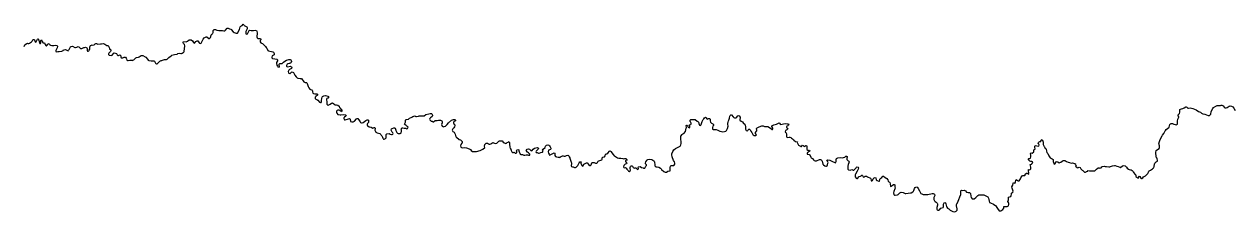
# Model space of a CAD drawing. Extents: x -58026 to 762744, y 5667851 to 6223244.
# Drawn here: x 327833 to 545289, y 6003220 to 6036848 of the extents above; entities that cross this region are included whole.
import ezdxf

# ---------------------------------------------------------------- set-up
doc = ezdxf.new("R2010")
doc.units = 0

# ---------------------------------------------------------------- blocks, each defined once
blk = doc.blocks.new('REGION0')
at = {"color": 7, "linetype": 'CONTINUOUS'}
blk.add_lwpolyline([(327830.094174, 6032843.663211), (327974.305745, 6033127.675401), (328159.375474, 6033323.485545), (328397.358786, 6033470.375646), (328512.676919, 6033409.687999), (328653.070664, 6033388.552301), (328779.240327, 6033430.173829), (328990.828692, 6033601.498956), (329127.437594, 6033720.334767), (329238.533855, 6033812.58599), (329384.782149, 6034045.568567), (329484.21054, 6034124.612478), (329585.10669, 6034127.671855), (329690.216468, 6034028.821976), (329787.65761, 6033713.766104), (329904.196127, 6033641.100895), (330004.119268, 6033694.180091), (330086.082961, 6033938.890281), (330147.003258, 6034042.159261), (330194.664238, 6034158.15565), (330307.013867, 6034237.429514), (330440.670757, 6034012.175364), (330554.446917, 6033583.452629), (330648.499017, 6033382.293575), (330750.557831, 6033385.352952), (330820.276445, 6033590.881117), (330826.642237, 6033820.044472), (330836.520758, 6033922.213675), (330922.475439, 6034026.062537), (331027.964525, 6033902.127764), (331095.844315, 6033764.495778), (331125.941647, 6033561.107178), (331255.219994, 6033501.759258), (331471.079706, 6033508.097967), (331550.404728, 6033395.760833), (331660.866058, 6033080.924917), (331752.848451, 6032981.805093), (331855.146396, 6032971.887112), (331953.008076, 6033076.945727), (332087.786401, 6033283.693644), (332187.453921, 6033350.729999), (332288.110942, 6033365.836924), (332446.233252, 6033166.9874), (332562.977916, 6033081.424816), (332767.648017, 6033048.571503), (333148.737957, 6033047.341753), (333465.089774, 6033081.824734), (333694.753029, 6033050.531104), (333800.052461, 6032938.653876), (333828.146052, 6032838.204322), (333758.856223, 6032606.751434), (333517.079822, 6032154.763435), (333494.40375, 6032039.266944), (333599.678444, 6031928.389513), (333878.074639, 6031961.152844), (334107.218407, 6031955.803932), (334563.263071, 6032007.193472), (334801.040237, 6032115.061516), (334912.672477, 6032233.337441), (335025.615807, 6032286.596601), (335241.541485, 6032293.075282), (335602.255944, 6032112.362065), (335716.444396, 6032103.723824), (335815.015219, 6032220.740005), (335887.661107, 6032337.276285), (336068.591423, 6032685.96531), (336154.166795, 6032802.741541), (336266.862749, 6032870.077835), (336481.996826, 6032914.448803), (336921.252952, 6032659.470703), (337035.457895, 6032649.812669), (337286.510871, 6032745.873116), (337512.859297, 6032829.496095), (337628.540246, 6032793.893342), (337954.185129, 6032523.558368), (338094.859233, 6032489.415317), (338208.825047, 6032492.724644), (338534.478176, 6032655.36154), (338649.441737, 6032658.790841), (338863.281217, 6032715.179364), (338979.357967, 6032667.479073), (339082.785592, 6032594.563915), (339124.146747, 6032481.466935), (339171.667548, 6032164.421469), (339226.96418, 6032000.534828), (339341.160878, 6031990.8468), (339440.861381, 6032057.913148), (339526.469736, 6032174.649387), (339596.716084, 6032406.062284), (339600.484435, 6032711.17018), (339671.068862, 6032929.615716), (339770.159173, 6033020.737168), (339932.511601, 6033102.020623), (340058.936886, 6033131.604602), (340186.47536, 6033109.169168), (340388.539774, 6033153.320181), (340587.281113, 6033311.487987), (340713.021993, 6033378.994246), (340827.235182, 6033369.406198), (340930.44017, 6033308.458603), (341058.193035, 6033274.025612), (341527.365084, 6033313.637549), (341691.515106, 6033355.968933), (342047.356271, 6033366.326825), (342291.309575, 6033271.266174), (342665.835823, 6033053.900418), (342908.478037, 6033021.826947), (342999.817254, 6032910.709564), (343125.533396, 6032532.226603), (343166.845076, 6032419.119626), (343375.671083, 6032234.297246), (343417.205401, 6032108.202912), (343357.101442, 6031966.881678), (343022.006821, 6031677.090664), (342975.582718, 6031549.096717), (342979.524231, 6031409.135205), (343070.541861, 6031309.995385), (343542.641184, 6031259.675627), (343655.279417, 6031326.911942), (343912.294138, 6031664.233281), (344012.786243, 6031693.307363), (344383.486419, 6031614.853332), (344488.719884, 6031502.966106), (344556.871787, 6031352.36676), (344673.649434, 6031266.764184), (344774.586814, 6031269.873552), (345014.112099, 6031339.769324), (345117.886049, 6031253.81682), (345171.945804, 6031153.897158), (345216.588805, 6030925.88357), (345269.650814, 6030825.943912), (345524.975136, 6030808.117541), (345775.821966, 6030917.245328), (346016.180081, 6030949.178828), (346161.298695, 6030750.09935), (346215.6553, 6030637.192332), (346260.050926, 6030422.146104), (346376.704885, 6030336.523532), (346478.631767, 6030339.622901), (346792.938614, 6030424.975528), (347137.26858, 6030409.088762), (347240.036537, 6030374.135876), (347341.056376, 6030377.21525), (347553.823896, 6030484.643383), (347874.422322, 6030850.238967), (347974.304234, 6030904.21798), (348341.09588, 6030964.785651), (348454.187635, 6031007.007057), (348816.608983, 6031233.470961), (348943.042514, 6031262.045145), (349157.929216, 6031268.493832), (349585.138163, 6031013.13581), (349702.245644, 6030915.595664), (349977.516664, 6030605.158852), (350097.831778, 6030392.612116), (350214.419771, 6030319.027094), (350659.654134, 6030307.149511), (350762.413845, 6030271.156837), (351103.684603, 6030307.209499), (351208.044008, 6030246.281901), (351408.12942, 6029896.363126), (351500.111813, 6029797.273295), (351602.871525, 6029761.380601), (351703.578021, 6029777.387343), (351803.476425, 6029830.436545), (352185.918684, 6030249.28129), (352450.033076, 6030345.681668), (352576.664507, 6030362.338278), (352690.308733, 6030377.65516), (353042.628923, 6030514.907223), (353410.640953, 6030513.367536), (353510.564095, 6030566.396742), (353806.919739, 6030893.530155), (354229.379079, 6031211.185497), (354366.812566, 6031291.009249), (354821.166833, 6031418.323335), (355314.424993, 6031509.414794), (355425.98302, 6031575.701301), (355754.604653, 6031648.426498), (355972.501089, 6031603.825577), (356086.359707, 6031607.124905), (356212.793237, 6031636.708883), (356412.284948, 6031756.784442), (356511.424734, 6031848.825708), (356570.86078, 6031977.059606), (356656.922657, 6032997.901816), (356625.811086, 6033200.220635), (356416.787179, 6033397.99038), (356362.257411, 6033522.924949), (356384.867516, 6033638.351455), (356470.739739, 6033742.160325), (356929.538515, 6033704.438003), (357155.895187, 6033787.101177), (357491.451575, 6034052.03725), (357592.63633, 6034042.009291), (357821.796589, 6034035.720571), (358041.60606, 6033902.227743), (358229.462885, 6033564.056577), (358333.294556, 6033478.184056), (358459.604399, 6033506.718248), (358668.595323, 6033755.047702), (358892.882288, 6033888.670503), (358995.650245, 6033852.697825), (359234.689026, 6033503.568889), (359337.91875, 6033443.741067), (359541.64058, 6033410.817769), (359642.330584, 6033476.874323), (359772.450007, 6033811.576195), (359978.142593, 6034173.772471), (360174.500883, 6034395.787281), (360386.336623, 6034554.13505), (360525.444017, 6034597.046315), (360652.850557, 6034574.650874), (360990.146818, 6034317.443228), (361117.338966, 6034308.125124), (361229.762807, 6034387.339001), (361315.585555, 6034492.197657), (361406.298088, 6034902.034236), (361466.129934, 6035005.273222), (361578.273416, 6035097.564436), (361677.907953, 6035163.580999), (361738.737546, 6035266.829983), (361773.139209, 6035395.523787), (361801.100867, 6035740.123645), (361873.474642, 6035868.627489), (361974.684135, 6035909.599149), (362204.067032, 6035891.312871), (362448.40789, 6035771.2973), (362805.782782, 6035704.620872), (362945.706514, 6035708.450092), (363453.732981, 6035710.879598), (363670.59044, 6035666.288674), (363886.293481, 6035684.704925), (363998.181342, 6035789.943504), (364267.968876, 6036141.461954), (364381.316251, 6036169.836178), (364483.878063, 6036146.880851), (364689.958203, 6036039.092791), (364931.924258, 6035995.081749), (365036.15173, 6035934.204141), (365391.827978, 6035461.44037), (365546.561246, 6035376.587642), (365906.484104, 6035233.936678), (366134.605386, 6035278.667573), (366497.801844, 6035900.031096), (366648.882204, 6036387.151944), (366734.498805, 6036504.937969), (366959.610354, 6036650.448351), (367182.495525, 6036848.068126), (367274.552131, 6036748.928306), (367367.062258, 6036624.833565), (367806.219434, 6036369.795477), (367859.792684, 6036243.891105), (367854.812194, 6036002.730192), (367819.132426, 6035887.033742), (367733.491087, 6035770.257511), (367663.722999, 6035564.849322), (367619.178948, 6035346.943676), (367621.430063, 6035233.036861), (367662.60981, 6035131.807466), (367791.541831, 6035084.467102), (367917.596053, 6035127.068431), (368028.543888, 6035231.357203), (368230.715498, 6035708.450092), (368369.699204, 6035763.328922), (368599.815981, 6035705.950601), (368775.930723, 6035749.611714), (369031.312767, 6035730.76555), (369295.847698, 6035802.250999), (369552.722239, 6035707.410304), (369631.808132, 6035608.060526), (369705.633176, 6035228.597765), (369647.062944, 6034616.422371), (369703.439781, 6034402.565901), (369795.710779, 6034290.428726), (369911.136107, 6034268.833122), (370265.996017, 6034278.041248), (370358.250523, 6034167.003849), (370336.827819, 6034038.549995), (370212.332062, 6033921.003922), (370191.173225, 6033780.572506), (370219.39875, 6033667.155592), (370325.21767, 6033530.24346), (370428.752491, 6033456.428485), (370647.226136, 6033386.852647), (371077.057262, 6033004.710431), (371194.494576, 6032881.0556), (371302.84497, 6032667.289112), (371406.627166, 6032581.366601), (371622.124061, 6032167.790783), (371739.35523, 6032057.213291), (371982.533424, 6032000.164903), (372261.803678, 6031982.908415), (372504.965381, 6031926.849826), (372608.458973, 6031853.004857), (372730.852039, 6031589.498493), (372745.958426, 6031487.869179), (372724.494493, 6031360.415122), (372399.690687, 6031160.795754), (372291.134146, 6030941.550381), (372307.518639, 6030826.853727), (372424.543661, 6030728.243799), (372859.248081, 6030639.211921), (373203.380147, 6030586.252701), (373308.390974, 6030487.352831), (373327.117286, 6030258.739365), (373169.176385, 6030012.499486), (373124.533384, 6029794.633832), (373183.5324, 6029503.80303), (373315.614333, 6029304.553587), (373420.699373, 6029205.653718), (373626.05388, 6029134.928114), (373660.702917, 6029250.584572), (373625.987913, 6029580.927332), (373635.825205, 6029682.146729), (373721.656198, 6029786.88541), (374178.682118, 6029787.195346), (374413.540256, 6030035.954712), (374674.339819, 6030246.351886), (374924.584702, 6030380.484584), (375352.395596, 6030533.203499), (375581.506379, 6030526.894783), (375696.956445, 6030454.179584), (375802.297106, 6030342.392338), (375846.412373, 6030140.31347), (375812.084923, 6030012.57947), (375687.416003, 6029894.003606), (375574.307757, 6029852.692015), (375473.568277, 6029836.735263), (375158.445092, 6029751.292654), (375059.057931, 6029672.228748), (374925.269107, 6029465.53082), (374928.608674, 6029350.52423), (374994.583674, 6029250.944499), (375135.67007, 6029203.794096), (375665.416091, 6029359.602382), (375871.834311, 6029237.807173), (375913.5253, 6029111.702841), (375903.473616, 6029010.483444), (375817.634377, 6028905.764759), (375467.787941, 6028704.575711), (375368.936759, 6028600.556883), (375260.891461, 6028355.396785), (375318.010425, 6028153.617856), (375384.067883, 6028053.928148), (375525.385163, 6027994.790185), (375626.462722, 6028035.931811), (375835.865938, 6028258.106588), (375949.048397, 6028299.528157), (376076.578625, 6028277.132715), (376180.080463, 6028204.257549), (376340.049842, 6027954.548376), (376434.76161, 6027728.434401), (376660.673006, 6027391.113062), (376880.820557, 6027232.545338), (376983.59676, 6027196.702634), (377417.633266, 6027145.613033), (377634.812313, 6027089.044547), (378070.003238, 6026542.025891), (378289.936397, 6026395.505715), (378519.302802, 6026376.149655), (378622.491297, 6026316.331831), (378675.60278, 6026215.432368), (378830.377278, 6025685.590216), (378977.590336, 6025435.661089), (379162.338477, 6025199.449169), (379265.865053, 6025126.534011), (379482.986379, 6025069.045712), (379586.257333, 6025008.108116), (379629.119231, 6024870.006226), (379645.017219, 6024730.324658), (379702.276362, 6024515.548375), (379781.60963, 6024403.131257), (380010.992527, 6024384.854977), (380416.671574, 6024396.132682), (380520.016741, 6024335.295065), (380536.360004, 6024221.578212), (380513.46954, 6024119.199051), (380203.285616, 6023881.787375), (380104.723039, 6023763.851381), (380070.634718, 6023623.15002), (380085.98848, 6023509.423169), (380190.925095, 6023410.553293), (380407.559916, 6023378.999716), (380602.310267, 6023244.067181), (380878.966589, 6022870.723174), (381084.37057, 6022800.937379), (381186.124289, 6022816.074298), (381245.642793, 6022932.250651), (381251.670505, 6023174.301382), (381280.695877, 6023517.951433), (381336.437785, 6023774.089297), (381435.28072, 6023879.037935), (381634.459089, 6024012.080854), (381962.775626, 6024097.803406), (382360.5634, 6023956.012267), (382464.312613, 6023870.089756), (382522.025277, 6023643.315915), (382422.646362, 6023564.331992), (382295.478951, 6023572.730283), (382194.846667, 6023506.593745), (382135.220967, 6023390.417392), (382125.400167, 6023288.218194), (382185.108325, 6022959.515101), (382197.584288, 6022539.770539), (382225.991221, 6022426.323631), (382342.711147, 6022340.79104), (382444.621537, 6022343.820424), (382782.511499, 6022492.770106), (383031.76688, 6022678.802239), (383233.056185, 6022761.025503), (383466.496037, 6022588.710577), (383532.594725, 6022489.080857), (383649.570272, 6022390.550912), (383790.054722, 6022369.445208), (383903.698948, 6022385.701899), (384197.316971, 6022355.728), (384380.630336, 6022144.57098), (384489.747593, 6021893.842016), (384593.447331, 6021807.889511), (384778.236702, 6021571.787569), (384882.117848, 6021485.835064), (384913.790136, 6021257.481545), (384853.884078, 6021154.302547), (384751.132612, 6021189.235436), (384529.410105, 6021373.59791), (384414.487773, 6021421.238213), (384147.39663, 6021425.827279), (384034.271892, 6021384.50569), (383935.321761, 6021280.466866), (383901.200457, 6021138.795703), (383904.597745, 6021024.898887), (383959.366643, 6020886.946966), (384168.365812, 6020689.337189), (384271.381145, 6020641.436939), (384564.545647, 6020586.378146), (384729.470779, 6020590.757255), (385274.488103, 6020631.938872), (385606.342107, 6020590.777251), (385647.851687, 6020464.612931), (385588.555821, 6020335.489214), (385363.76586, 6020176.801514), (385265.013628, 6020071.782891), (385268.394425, 6019957.886074), (385309.401008, 6019856.806648), (385376.959211, 6019732.212009), (385479.60348, 6019697.269122), (386070.311028, 6019904.406959), (386272.919668, 6019923.56306), (386378.433492, 6019798.67848), (386465.056086, 6019432.47302), (386683.752369, 6019349.979811), (386912.005585, 6019330.613753), (387137.801539, 6019439.241642), (387544.404121, 6019896.528563), (387657.611318, 6019937.91014), (387771.395723, 6019941.24946), (387969.312478, 6019705.367473), (388169.406136, 6019354.4589), (388235.422365, 6019254.779189), (388390.271075, 6019169.996447), (388518.353774, 6019161.638148), (388731.599554, 6019243.991385), (388981.547586, 6019391.151431), (389191.56924, 6019587.381489), (389442.028515, 6019709.466639), (389557.486827, 6019686.841244), (389660.79901, 6019626.013626), (389705.656403, 6019385.942491), (389658.539649, 6019245.021175), (389474.096603, 6019023.266313), (389426.155265, 6018920.267278), (389417.587832, 6018805.110718), (389445.640195, 6018704.73115), (389537.6968, 6018605.601328), (389795.635056, 6018459.840997), (390139.956776, 6018393.924414), (390475.117363, 6018237.796193), (390601.938449, 6018242.485239), (390714.642649, 6018308.781744), (390815.118261, 6018336.776046), (390872.418633, 6018123.039552), (390840.441249, 6017880.348951), (390856.743283, 6017765.73228), (390911.314281, 6017640.827704), (391003.849146, 6017515.723169), (391223.279308, 6017395.297681), (391697.36588, 6017243.068667), (391917.859757, 6017071.603568), (391958.940553, 6016971.37397), (392064.272968, 6016859.626716), (392185.280733, 6016609.167696), (392227.771569, 6016445.061099), (392294.966954, 6016332.394032), (392398.460545, 6016259.54886), (392500.494623, 6016261.578447), (392738.741802, 6016345.47137), (392825.471592, 6016449.260245), (392871.623583, 6016590.161564), (392868.490162, 6016692.080819), (392836.026273, 6016958.376615), (392870.197052, 6017099.127966), (392993.719799, 6017217.673836), (393374.455168, 6017228.401653), (393593.357597, 6017132.991073), (393810.536644, 6017075.372801), (393925.458976, 6017078.762111), (394037.18192, 6017145.008627), (394110.693622, 6017262.594693), (394056.650358, 6017362.454366), (393939.204798, 6017485.959227), (393804.98719, 6017736.1583), (393776.736928, 6017850.644997), (393821.190274, 6018067.510854), (393907.120218, 6018172.269531), (394233.416523, 6018295.904365), (394335.706221, 6018286.036374), (394465.751431, 6018187.756379), (394601.172932, 6017873.540336), (394617.161624, 6017772.890823), (394658.803138, 6017646.706508), (394779.019302, 6017434.259751), (394871.092399, 6017335.179918), (395012.376696, 6017275.082151), (395242.196622, 6017230.781168), (395355.791373, 6017247.107845), (395468.66049, 6017301.366801), (395567.833259, 6017393.408066), (395611.264121, 6017661.283541), (395591.441111, 6017902.884364), (395574.471164, 6018041.466156), (395597.171973, 6018156.892661), (395694.712065, 6018273.868851), (395834.940893, 6018265.770499), (396078.003646, 6018208.742107), (396358.288139, 6018191.525611), (396461.616814, 6018130.618009), (396563.815808, 6018120.720024), (396689.169133, 6018150.373988), (396797.445315, 6018382.506738), (396691.840787, 6018506.291542), (396575.137352, 6018591.894118), (396471.652007, 6018664.779282), (396251.116901, 6018837.244177), (396171.783633, 6018949.571313), (396181.530221, 6019063.838055), (396326.920947, 6019283.76329), (396349.308415, 6019412.157155), (396343.222982, 6019614.995868), (396403.475366, 6019744.279553), (396503.645882, 6019785.281207), (396857.285407, 6019846.568732), (397031.619047, 6019978.071965), (397332.336743, 6020139.229162), (397432.738143, 6020168.353234), (397632.114412, 6020288.378803), (397984.269684, 6020425.590874), (398087.045888, 6020390.72797), (398190.786855, 6020303.845655), (398293.224978, 6020281.96011), (398672.063803, 6020381.729802), (398772.011682, 6020435.688819), (398898.651358, 6020451.345632), (399115.541801, 6020406.7947), (399673.78546, 6020436.248705), (399972.771528, 6020635.348178), (400540.192811, 6020803.963857), (400729.533888, 6020834.837573), (400867.833189, 6020864.681498), (400970.139379, 6020854.743521), (401073.608233, 6020781.908347), (401193.890364, 6020568.381809), (401172.500644, 6020440.897758), (401112.264751, 6020311.764043), (400826.884326, 6020087.89961), (400716.521946, 6019957.636125), (400655.964465, 6019841.46977), (400672.695283, 6019701.778204), (400790.24804, 6019578.193359), (400945.055521, 6019493.400619), (401085.919279, 6019446.290208), (401215.659393, 6019360.997569), (401356.36648, 6019326.854519), (401678.894434, 6019590.500854), (402021.344347, 6019613.506171), (402236.395967, 6019657.837148), (402592.71539, 6019642.150341), (402720.344568, 6019607.847323), (402836.858348, 6019535.2521), (402916.340041, 6019409.887617), (402910.03197, 6019180.734261), (402792.965719, 6018847.422106), (402940.005614, 6018597.442988), (403057.055374, 6018498.893048), (403159.477006, 6018475.957716), (403260.117536, 6018492.034444), (403499.197545, 6018587.954919), (403808.44969, 6018864.238683), (404041.724625, 6019138.022955), (404599.712663, 6019624.323969), (404926.561439, 6019773.073692), (405243.605906, 6019769.504418), (405310.924979, 6019656.967325), (405288.809625, 6019516.505916), (405189.372988, 6019437.452007), (405089.260193, 6019396.440355), (404965.720953, 6019278.954268), (404929.859777, 6019176.175189), (404972.433071, 6019050.060859), (405102.676181, 6018938.763513), (405173.070954, 6018674.277349), (405141.373929, 6018469.59901), (405019.525087, 6018263.171028), (404808.126377, 6018091.935883), (404713.661985, 6017872.930461), (404742.398752, 6017733.568827), (404808.720078, 6017621.031734), (405054.503959, 6017488.018808), (405267.856934, 6017125.462605), (405394.859428, 6016684.202423), (405473.912337, 6016584.772661), (405992.658402, 6016205.509859), (406211.79996, 6016097.03194), (406445.751054, 6015900.841873), (406511.800267, 6015801.262143), (406518.02588, 6015597.433631), (406470.084541, 6015494.424599), (406272.703766, 6015272.449781), (406228.143223, 6015055.543931), (406285.83115, 6014827.750298), (406377.920739, 6014728.670466), (406492.265862, 6014707.034869), (406834.484892, 6014742.067739), (407280.906656, 6014666.25317), (407781.792222, 6014476.511792), (408014.234327, 6014356.366247), (408131.795329, 6014232.801398), (408378.502745, 6014048.898831), (408506.115431, 6014014.505832), (408748.378337, 6013996.509495), (409051.973832, 6014017.735174), (409719.763532, 6014214.435137), (410208.428757, 6014470.373041), (410568.961807, 6014734.73923), (410537.710057, 6014989.007475), (410567.073509, 6015309.572225), (410672.917166, 6015413.70103), (410799.078584, 6015506.282185), (411033.400741, 6015537.055921), (411208.657916, 6015427.678185), (411362.7645, 6015367.890354), (411458.746128, 6015369.849955), (411654.659142, 6015418.85998), (411817.316667, 6015531.207112), (412057.402669, 6015626.127791), (412154.860303, 6015552.112856), (412340.433029, 6015518.909615), (412514.412098, 6015472.499061), (412709.970541, 6015540.565207), (412840.642436, 6015652.1225), (413084.447314, 6015855.101184), (413217.023998, 6015921.857596), (413445.104052, 6015965.488715), (413572.997097, 6015968.188165), (413669.555933, 6015939.074091), (413866.466695, 6015696.183531), (414028.497536, 6015598.603393), (414116.258056, 6015658.36123), (414170.441499, 6015500.483365), (414318.660551, 6015441.585354), (414488.59091, 6015540.975123), (414594.70668, 6015632.186557), (414751.732293, 6015724.347798), (414915.156681, 6015798.702664), (414962.586777, 6015685.67567), (415015.591065, 6015629.837036), (415007.518383, 6015438.735934), (414990.597911, 6015343.39534), (415062.023414, 6014779.900038), (415148.984088, 6014585.729561), (415228.152439, 6014479.441195), (415262.290234, 6014379.161607), (415302.249596, 6014328.961825), (415331.464622, 6014177.602634), (415407.227439, 6013938.171369), (415524.104036, 6013845.670198), (415728.147454, 6013844.860363), (415772.526588, 6013877.783661), (415887.778753, 6013861.147047), (416036.987306, 6013751.199427), (416221.867381, 6013755.958458), (416315.061913, 6013839.931366), (416323.604608, 6014012.066328), (416224.720443, 6014155.997032), (416360.199665, 6014323.6829), (416474.058283, 6014377.012045), (416685.38278, 6014313.355002), (416708.297982, 6014167.924604), (416739.722894, 6013952.568439), (416840.074819, 6013738.651981), (416946.92447, 6013550.970183), (417062.819811, 6013503.369872), (417330.677817, 6013509.778567), (417569.386764, 6013376.805634), (417735.103497, 6013387.123534), (418014.184097, 6013425.895642), (418282.701771, 6013400.440823), (418417.826421, 6013347.231653), (418576.509449, 6013357.46957), (418666.07581, 6013378.265337), (418667.254965, 6013562.197898), (418400.782261, 6013784.69261), (418238.537029, 6013894.330293), (417987.954066, 6014218.124386), (418155.864194, 6014419.583379), (418389.130883, 6014495.297968), (418607.332415, 6014436.869861), (418856.233225, 6014196.018885), (419029.0084, 6014155.577117), (419245.123734, 6014439.879248), (419495.690204, 6014605.015635), (419710.840774, 6014692.407847), (419989.673998, 6014744.087328), (420235.408404, 6014610.214577), (420182.255692, 6014419.163465), (419988.371155, 6014274.182975), (419783.552629, 6014073.093906), (419734.951622, 6013957.057525), (419789.250507, 6013844.190499), (419967.162843, 6013841.930959), (420193.148452, 6013746.590365), (420319.953046, 6013756.168416), (420656.342264, 6013827.993796), (420915.154579, 6013929.273181), (421032.344518, 6014065.665418), (420931.72048, 6014291.609428), (421030.052173, 6014420.61317), (421392.374572, 6014740.897977), (421475.665845, 6014971.59102), (421663.209328, 6015135.447667), (421890.811122, 6015204.023709), (422089.39579, 6015171.180394), (422206.511516, 6015065.62188), (422319.388879, 6014877.930084), (422414.240826, 6014639.938527), (422410.802309, 6014518.893165), (422382.082033, 6014403.386676), (422166.865497, 6014321.943254), (422003.69673, 6014235.630822), (421945.992312, 6013974.443986), (422035.78131, 6013697.370384), (422104.164097, 6013526.8151), (422197.5153, 6013364.798078), (422536.592664, 6013550.720234), (422770.312874, 6013658.488298), (423008.494087, 6013791.361252), (423131.480855, 6013742.861124), (423123.210273, 6013565.747175), (423148.170443, 6013318.377527), (423260.717972, 6013143.653091), (423422.344766, 6013065.079085), (423729.815808, 6012990.334299), (423908.791859, 6012988.004773), (424011.180507, 6012965.149425), (424174.134882, 6013064.509201), (424394.397875, 6013196.972238), (424507.78648, 6013225.236485), (424635.770229, 6013221.897165), (424827.016096, 6013207.900014), (424999.057392, 6013205.380527), (425220.161461, 6013293.89251), (425460.569051, 6013369.817056), (425621.692849, 6013316.167976), (425693.34099, 6013229.5856), (425722.127232, 6013097.272532), (425815.997924, 6012908.271003), (425835.969358, 6012858.631107), (426034.982811, 6012317.881175), (426083.592063, 6012140.917195), (426126.107636, 6011970.891803), (426129.430711, 6011811.964153), (426092.291428, 6011525.232516), (426063.183598, 6011429.701961), (426116.624915, 6011310.796164), (426296.136945, 6011283.581703), (426468.8544, 6011249.088724), (426669.195433, 6011133.182317), (426841.047074, 6011137.721393), (426973.310416, 6011223.46394), (427072.507923, 6011308.486634), (427259.50718, 6011497.278206), (427418.891105, 6011768.483003), (427520.702544, 6012018.462121), (427663.29793, 6012186.367944), (427867.621705, 6012166.521983), (427835.792746, 6011918.012567), (428010.45622, 6011537.639991), (428051.553508, 6011437.590355), (428154.280236, 6011401.707659), (428277.250512, 6011545.148462), (428373.619695, 6011726.081634), (428485.664227, 6011818.392844), (428835.889972, 6011993.5072), (428938.138441, 6011983.579221), (429041.615541, 6011910.764042), (429199.911014, 6011699.067133), (429408.052616, 6011539.349643), (429548.495836, 6011518.293928), (429658.718037, 6011648.517422), (429788.087088, 6012021.041596), (429900.906729, 6012075.410529), (430232.703012, 6012034.238909), (430334.06093, 6012011.303578), (430476.540874, 6011939.218251), (430604.013381, 6011917.822606), (430717.113381, 6011959.204182), (430815.948071, 6012063.143026), (430936.576527, 6012270.64079), (431035.402971, 6012374.579634), (431565.066534, 6012530.467903), (431637.679438, 6012646.844215), (431668.494159, 6012901.432395), (431780.588166, 6012993.703613), (432094.392016, 6013092.093586), (432167.82126, 6013221.667212), (432223.150875, 6013489.642666), (432360.304003, 6013582.433779), (432462.197901, 6013585.543146), (432674.107854, 6013731.823371), (432993.749762, 6014084.341617), (433106.899238, 6014125.583222), (433223.619164, 6014040.06063), (433608.345521, 6013466.167444), (433830.331895, 6013268.737631), (434049.753812, 6013148.262153), (434400.400095, 6012865.58969), (434643.19898, 6012822.588443), (434997.860989, 6012832.876349), (435343.633978, 6012741.035043), (435445.791743, 6012731.137058), (435660.101236, 6012762.440686), (435889.187282, 6012756.241948), (436097.403097, 6012597.474264), (436163.724422, 6012484.927173), (436050.319326, 6012455.593144), (435948.161561, 6012465.501127), (435862.610926, 6012348.734895), (435866.156639, 6012221.870717), (436050.500734, 6012010.683704), (436065.557646, 6011910.074183), (436030.7272, 6011806.435278), (435791.135948, 6011736.469519), (435569.35572, 6011488.040087), (435461.871139, 6011268.834705), (435515.131048, 6011155.977677), (435617.899005, 6011121.124771), (435846.399596, 6011140.770772), (435963.14426, 6011055.208188), (436108.650428, 6010830.323963), (436317.913465, 6010619.646845), (436372.055679, 6010519.767176), (436501.482451, 6010447.491887), (436663.669962, 6010528.755346), (436747.950737, 6010708.49876), (436703.06036, 6010949.439717), (436709.335448, 6011178.543084), (436743.456751, 6011319.21445), (436841.079302, 6011436.170644), (436955.919176, 6011439.539959), (437110.034005, 6011380.751925), (437189.301307, 6011268.394795), (437217.419636, 6011166.995434), (437359.363599, 6011069.955186), (437475.10227, 6011035.282244), (437588.136304, 6011076.573839), (437690.360035, 6011066.765836), (437976.226965, 6010820.655931), (438089.442408, 6010861.937528), (438149.694792, 6010991.151227), (438105.571279, 6011193.270086), (438178.439805, 6011296.719029), (438482.703214, 6011330.922067), (438728.577799, 6011185.001769), (438997.144948, 6011104.568141), (439100.349935, 6011043.720526), (439304.442827, 6011036.931908), (439402.007657, 6011153.84811), (439521.92697, 6011399.268156), (439633.732373, 6011503.526934), (439643.569665, 6011605.646148), (439447.607176, 6011803.615852), (439417.468615, 6011954.935051), (439488.03655, 6012173.27061), (439646.257811, 6012406.523132), (439745.010042, 6012511.47177), (439844.825987, 6012565.51077), (440172.928132, 6012651.273314), (440542.886182, 6012597.884181), (440917.280496, 6012379.568618), (441021.549197, 6012268.791167), (441076.177916, 6012142.926786), (441104.518883, 6011584.740403), (441132.587737, 6011483.321047), (441199.923301, 6011370.743962), (441316.700948, 6011285.22137), (441532.775052, 6011278.572723), (441801.061842, 6011210.136653), (442123.14452, 6011054.868257), (442253.593777, 6010930.503571), (442333.149683, 6010806.238865), (442750.826434, 6010423.966676), (442970.495726, 6010290.51384), (443211.1342, 6010310.489773), (443422.43396, 6010481.674929), (443738.389976, 6010529.185259), (443838.469788, 6010570.206909), (443895.209443, 6010825.354974), (443885.438117, 6011156.057661), (443929.470926, 6011398.818247), (444053.562637, 6011491.339415), (444498.409445, 6011491.50938), (444610.866269, 6011558.765691), (444719.398072, 6011777.971072), (444714.458811, 6011917.812608), (444619.878977, 6012143.716625), (444472.533985, 6012406.663103), (444211.709685, 6013085.075015), (444151.523267, 6013439.642843), (444172.616137, 6013580.094255), (444336.749667, 6014055.317525), (444545.254086, 6014315.424581), (444805.641357, 6014538.789115), (445042.288843, 6014698.556595), (445407.060257, 6014849.025968), (445643.73248, 6015007.783653), (445788.925306, 6015240.726238), (445833.362161, 6015458.511908), (445829.527844, 6015598.363442), (445755.315245, 6016435.573031), (445761.656299, 6016664.666399), (445796.024978, 6016792.330414), (445991.657634, 6017052.197518), (446128.217062, 6017170.943348), (446340.844403, 6017278.2815), (446637.076359, 6017604.305138), (446746.490467, 6018218.250172), (446794.118464, 6018334.226565), (446759.304509, 6018663.339575), (446832.164789, 6018766.82851), (446947.515905, 6018745.222908), (447109.150945, 6018419.649178), (447213.51035, 6018307.801944), (447315.882507, 6018284.906604), (447414.436838, 6018402.962574), (447386.07938, 6018516.259513), (447319.13137, 6018615.909229), (447303.75287, 6018729.506107), (447351.636488, 6018833.504938), (447592.415142, 6018840.383538), (447639.457683, 6018981.304854), (447622.834061, 6019107.989068), (447489.564726, 6019320.16588), (447448.220062, 6019433.272857), (447432.932267, 6019546.879733), (447454.610592, 6019662.246251), (447566.853024, 6019741.560106), (447680.456021, 6019757.876785), (447922.859106, 6019739.910442), (448263.692834, 6019787.840686), (448366.337104, 6019751.947992), (448730.366392, 6019457.587908), (448846.236996, 6019409.907613), (448925.520789, 6019297.560481), (449065.733125, 6018844.602679), (449132.021468, 6018732.065586), (449261.20911, 6018671.697874), (449361.066285, 6018725.736874), (449433.448306, 6018855.150533), (449596.097585, 6019406.358336), (449668.553818, 6019522.794635), (449813.243648, 6019781.621952), (449912.276238, 6019872.583437), (450059.068759, 6020080.611094), (450184.067512, 6020173.052277), (450285.458414, 6020151.22672), (450377.449053, 6020052.136889), (450393.792316, 6019937.540215), (450510.503996, 6019851.897648), (450637.102444, 6019868.474273), (450737.07506, 6019922.493278), (450952.48125, 6019940.889533), (451043.474142, 6019841.789705), (451072.532498, 6019741.460127), (451079.557957, 6019499.699336), (451135.934794, 6019284.943049), (451293.413929, 6019112.228205), (451513.165679, 6018977.78557), (451630.264914, 6018867.288062), (451646.336065, 6018765.668746), (451623.544551, 6018663.159612), (451524.924253, 6018546.263406), (451455.93952, 6018302.862949), (451447.388579, 6018137.766554), (451450.381821, 6018035.847299), (451566.656471, 6017975.259632), (452100.591381, 6017965.211677), (452407.435739, 6017872.59053), (452794.726554, 6017654.614898), (453088.971262, 6017586.648732), (453343.03397, 6017581.899699), (453609.341758, 6017614.363091), (453860.501929, 6017698.435978), (453972.439265, 6017790.747189), (454165.012713, 6018151.573744), (454255.560329, 6018561.230359), (454220.25987, 6018916.42806), (454238.631611, 6019145.681396), (454272.36536, 6019299.260135), (454341.679927, 6019529.663237), (454428.261292, 6019647.349283), (454532.05998, 6019993.398845), (454597.268117, 6020376.510864), (454657.471026, 6020505.714565), (454781.867833, 6020585.208384), (454896.493315, 6020601.555057), (455161.333342, 6020215.133712), (455278.242922, 6020116.573773), (455394.426868, 6020056.046094), (455737.124157, 6020066.094048), (455847.626717, 6020183.220208), (455968.329386, 6020390.687978), (456080.744981, 6020469.891857), (456285.241919, 6020438.078332), (456469.017051, 6020201.956394), (456460.391898, 6020086.899814), (456380.011408, 6019766.385053), (456408.014295, 6019665.925502), (456591.789427, 6019480.823179), (456837.012591, 6019321.865534), (457047.949533, 6019074.335918), (457164.669459, 6018988.713346), (457310.200365, 6018763.819123), (457393.293738, 6018511.660449), (457407.831162, 6018004.173746), (457516.140327, 6017790.39726), (457681.964256, 6017744.836534), (457808.067952, 6017786.478058), (457905.105048, 6017929.368973), (458016.844484, 6018033.607755), (458117.798356, 6018036.757114), (458247.719879, 6017939.426925), (458370.038733, 6017676.030539), (458515.610868, 6017451.106322), (458690.79383, 6017099.877813), (458782.84219, 6017000.817977), (458937.707392, 6016904.047674), (459154.045363, 6016884.421669), (459267.631868, 6016900.808333), (459353.264961, 6017017.444592), (459194.417016, 6017254.076427), (459189.807589, 6017431.970217), (459399.095363, 6017654.105002), (459434.049497, 6017756.864086), (459443.375547, 6017885.018), (459401.865967, 6018010.05255), (459398.213058, 6018136.926725), (459471.114568, 6018241.415457), (459833.700833, 6018442.734479), (460324.114177, 6018608.78068), (460463.691583, 6018625.607255), (460579.10042, 6018603.941665), (460810.058273, 6018508.811029), (460912.397446, 6018485.855701), (461279.774547, 6018509.450899), (461393.954753, 6018499.742875), (461522.812562, 6018452.392513), (461938.188722, 6018134.097301), (462145.175906, 6017987.357169), (462260.337367, 6017978.758919), (462319.789905, 6018094.925274), (462317.728444, 6018195.844732), (462143.378312, 6018509.10097), (462153.166129, 6018623.27773), (462252.215211, 6018715.209017), (462378.49207, 6018744.812991), (462490.091327, 6018811.069505), (462958.092466, 6018900.671267), (463420.544152, 6019156.049285), (463523.295617, 6019120.206581), (463643.553011, 6018907.749826), (463758.054804, 6018886.034246), (464250.166792, 6019014.168165), (464503.701767, 6019034.274072), (464885.566816, 6018982.224667), (465127.491642, 6018976.095914), (465155.890329, 6018862.738988), (465121.274275, 6018747.132519), (464997.223794, 6018654.581358), (464796.04993, 6018572.47807), (464748.050871, 6018469.579014), (464751.1678, 6018367.65976), (464830.17948, 6018268.36997), (464932.906208, 6018233.507066), (464974.43228, 6018107.342747), (464951.583045, 6018004.983582), (464840.981536, 6017887.747445), (464701.643259, 6017857.903519), (464602.025214, 6017791.846965), (464519.608, 6017573.341441), (464585.871605, 6017460.69437), (464689.150805, 6017399.876749), (464772.046278, 6017160.635446), (464788.282345, 6017047.008575), (464772.442078, 6016702.878621), (464801.739563, 6016589.531693), (464916.348553, 6016554.828756), (465233.813558, 6016576.384369), (465347.086721, 6016605.668408), (465552.51544, 6016534.932806), (465681.43097, 6016436.612819), (466006.094597, 6016204.400085), (466085.526815, 6016080.145377), (466359.800088, 6015820.87815), (466716.729705, 6015767.219072), (466706.743987, 6015666.029669), (466910.515291, 6015188.406888), (467248.166124, 6014956.414109), (467350.760918, 6014921.641187), (467451.137581, 6014949.635489), (467661.019056, 6015146.835349), (467763.481917, 6015123.920014), (467958.949656, 6014952.054996), (468060.546704, 6014967.171919), (468259.230322, 6015125.179757), (468360.283144, 6015116.221581), (468417.426845, 6014913.452854), (468432.508494, 6014379.991438), (468589.154798, 6014245.348844), (468741.513263, 6014224.483091), (468843.192769, 6014239.600014), (468935.63693, 6014115.47528), (468735.66696, 6013969.465), (468635.702589, 6013928.403358), (468549.838613, 6013824.724461), (468489.479032, 6013695.510762), (468468.039837, 6013568.096697), (468583.9929, 6013520.596366), (468813.598434, 6013489.252745), (468955.187826, 6013404.24005), (469106.128006, 6013014.559368), (469223.598304, 6012890.964525), (469443.135663, 6012769.509247), (469614.781158, 6012533.18735), (469758.588682, 6012397.145041), (469899.782274, 6012338.177044), (470177.873373, 6012371.840192), (470680.441091, 6012577.068418), (470883.000256, 6012595.154737), (470999.241923, 6012534.647053), (471091.100629, 6012435.577218), (471145.745839, 6012310.752626), (471314.587747, 6011730.430749), (471406.067143, 6011606.385998), (471676.967866, 6011461.085573), (471817.823378, 6011413.955166), (471945.947307, 6011405.596868), (472096.747307, 6011460.655661), (472155.226835, 6011627.771645), (472209.393786, 6011959.80406), (472219.123882, 6012073.860844), (472190.065527, 6012175.250207), (472123.983331, 6012274.86993), (472020.497985, 6012348.744893), (472041.895951, 6012476.028984), (472142.808593, 6012530.147968), (472538.114369, 6012452.313811), (473155.546698, 6012177.14982), (473309.381169, 6012131.259161), (473591.93327, 6011999.126056), (473662.666122, 6012204.534246), (473689.4981, 6012599.923766), (473736.647837, 6012740.815088), (473847.513214, 6012845.963685), (473973.212864, 6012900.57257), (474416.072424, 6012951.672168), (474861.628375, 6012912.810079), (475025.877347, 6012943.223888), (475251.838219, 6013038.814431), (475350.870809, 6013130.705727), (475450.727983, 6013184.784719), (475565.89769, 6013175.116687), (475668.748106, 6013127.266427), (475658.943797, 6013025.087225), (475575.182511, 6012819.549062), (475594.519016, 6012603.98294), (475817.552612, 6012355.703476), (475983.970242, 6012284.178035), (476000.008409, 6012183.508526), (475955.563308, 6011965.762847), (475860.562936, 6011721.932478), (475781.270897, 6011401.387724), (475765.191501, 6011058.277563), (475783.711667, 6010842.821419), (475902.146729, 6010718.256774), (476181.936472, 6010675.985378), (476509.420178, 6010786.672848), (476753.01891, 6010704.799513), (476855.193167, 6010694.861536), (477004.195573, 6010788.8724), (477249.64962, 6011100.738921), (477348.68221, 6011192.730196), (477486.024993, 6011272.49396), (477613.670663, 6011238.220936), (477680.973244, 6011125.583863), (477661.950081, 6010883.403159), (477469.698221, 6010509.569251), (477141.777485, 6009979.097227), (477094.990565, 6009825.238545), (477118.0377, 6009482.898227), (477276.498089, 6009258.263951), (477392.525365, 6009210.643644), (477493.594678, 6009200.705667), (477803.052969, 6009514.941705), (478067.381753, 6009586.377164), (478179.978757, 6009652.653674), (478265.817996, 6009757.342365), (478365.567975, 6009810.391567), (478431.650171, 6009710.731852), (478448.051155, 6009597.184965), (478514.55389, 6009471.570533), (478681.458024, 6009426.059797), (478794.475566, 6009467.371388), (478904.755488, 6009597.524895), (479132.992212, 6009629.23844), (479340.358704, 6009457.58338), (479842.489393, 6009243.027052), (479935.387074, 6009106.034937), (479953.70934, 6008890.448819), (479994.82312, 6008790.389186), (480108.945605, 6008780.661166), (480209.767543, 6008834.800146), (480269.096393, 6008962.934065), (480303.275418, 6009103.535446), (480525.789526, 6009314.002606), (480677.026556, 6009343.176667), (480779.975922, 6009295.266419), (480879.478525, 6008929.45088), (481022.725333, 6008819.513257), (481355.700771, 6008714.41465), (481469.608864, 6008717.763968), (481540.020129, 6008936.089529), (481549.890404, 6009038.258732), (481597.765776, 6009141.177784), (481720.95869, 6009271.651226), (481858.22726, 6009352.354799), (482067.605738, 6009574.619558), (482167.677305, 6009615.641208), (482269.917528, 6009605.753221), (482324.092725, 6009492.946182), (482803.76998, 6009162.923357), (482973.939468, 6008952.516185), (483007.120746, 6008699.357715), (483124.310685, 6008587.780426), (483240.304977, 6008540.200111), (483344.021206, 6008454.437568), (483388.169457, 6008252.428686), (483414.820025, 6007732.28456), (483642.52077, 6007788.943027), (483753.056312, 6007907.168962), (484002.138531, 6008092.191302), (484102.201852, 6008133.192956), (484218.666156, 6008060.637724), (484246.965894, 6007946.221014), (484215.978011, 6007703.710376), (484260.893125, 6007463.759217), (484251.286717, 6007349.612451), (484024.468277, 6006859.282257), (484005.263706, 6006629.988929), (484039.393256, 6006325.800845), (484156.63267, 6006215.323333), (484309.782736, 6006207.494926), (484701.493323, 6006256.55494), (484827.646495, 6006298.036497), (485135.702992, 6006625.209902), (485348.651921, 6006719.630682), (485743.438209, 6006667.701253), (486078.796696, 6006499.755437), (486192.976902, 6006490.067409), (487015.425658, 6006589.937081), (487167.429552, 6006633.0783), (487466.51457, 6006819.08044), (487552.065205, 6006935.776687), (487650.858665, 6007040.725325), (487767.891933, 6007373.977492), (487876.638128, 6007581.095334), (487976.709694, 6007622.156976), (488216.614288, 6007667.077832), (488321.064398, 6007594.23266), (488415.355628, 6007380.286208), (488668.717439, 6006968.789967), (488817.61265, 6006629.019126), (488909.85891, 6006518.001723), (489052.767637, 6006419.911689), (489308.372319, 6006338.25831), (490134.498721, 6006311.273802), (490904.413203, 6006486.028232), (491120.206949, 6006492.456923), (491222.875956, 6006457.624013), (491326.394285, 6006383.74905), (491397.209596, 6006144.34778), (491254.696669, 6005784.611003), (491232.127793, 6005669.234488), (491214.011673, 6005426.973799), (491348.204543, 6005176.884704), (491440.401328, 6005064.837511), (491646.547436, 6004957.119437), (491843.078889, 6004733.364981), (491884.035997, 6004633.24536), (491877.95881, 6004391.214625), (491774.984707, 6004007.342761), (491759.020752, 6003663.15282), (491838.329283, 6003551.87547), (491941.517778, 6003491.077845), (492131.84011, 6003521.971557), (492231.689039, 6003575.960567), (492465.104153, 6003836.597515), (492930.656276, 6003990.166257), (492978.35024, 6004106.002679), (492987.981386, 6004220.139447), (492977.055642, 6004600.691986), (493000.020319, 6004703.191123), (493085.801837, 6004807.859818), (493185.395144, 6004873.816393), (493326.770145, 6004801.831045), (493406.540442, 6004664.578982), (493496.642783, 6004171.619323), (493537.946217, 6004058.632321), (493683.708007, 6003871.730364), (493787.086157, 6003798.815206), (493916.834517, 6003713.612549), (494175.53139, 6003529.999923), (494665.186116, 6003290.178737), (494895.434826, 6003219.993024), (495148.664704, 6003253.196265), (495235.20484, 6003318.902891), (495394.844386, 6003527.180496), (495412.894539, 6003769.321209), (495284.828331, 6004261.39105), (495303.867986, 6004502.641944), (495389.130016, 6004632.345543), (495580.7387, 6005032.084178), (495602.375795, 6005147.440697), (495734.935988, 6005405.05826), (495925.010945, 6005880.651454), (496051.469213, 6006342.007547), (496064.86871, 6006762.052048), (496058.469935, 6006977.778137), (496183.48518, 6007070.339297), (496424.700863, 6007052.252978), (496665.091962, 6007072.198918), (496896.965104, 6006977.118272), (497119.6029, 6006741.836163), (497388.466899, 6006647.415382), (497616.415019, 6006692.066293), (497719.883873, 6006619.221121), (497824.622587, 6006482.488952), (497876.505439, 6006000.796999), (497934.358283, 6005761.115785), (498117.416026, 6005562.95612), (498246.240852, 6005515.725734), (498448.511412, 6005546.829403), (498797.030267, 6005798.878099), (499143.405203, 6006113.813995), (499304.809359, 6006233.059723), (499406.274473, 6006261.134008), (500052.394095, 6006279.45028), (500206.071895, 6006246.616963), (500953.079421, 6005886.200325), (501073.320323, 6005673.783562), (501131.445279, 6005421.104994), (501139.773582, 6005116.536988), (501247.134475, 6004903.780294), (501401.669843, 6004819.017547), (501555.405364, 6004785.274415), (501826.132924, 6004640.913799), (501967.61512, 6004567.898661), (502213.390755, 6004422.988157), (502305.356657, 6004323.918323), (502639.931789, 6003803.174319), (502993.315692, 6003381.690111), (503272.85806, 6003398.4467), (503606.031398, 6003626.140353), (503773.537479, 6003884.507764), (503827.201434, 6004140.365684), (504080.579738, 6004163.660943), (504391.901589, 6004141.985355), (504638.394613, 6004254.002554), (504710.257146, 6004498.422803), (504720.003734, 6004708.490044), (504634.057298, 6004905.529937), (504542.693344, 6005070.616335), (504614.671318, 6005358.847666), (504616.955417, 6005588.780864), (504670.561651, 6005848.73795), (505088.411565, 6005940.239325), (505110.840261, 6006113.584041), (505202.459837, 6006370.301787), (505205.980813, 6006542.326772), (505223.494986, 6006613.642256), (505437.755004, 6006737.956952), (505472.717384, 6006936.586522), (505366.139847, 6007260.190653), (505280.350083, 6007444.253188), (505225.482235, 6007679.985205), (505430.795512, 6008002.069646), (505463.226417, 6008315.495849), (505525.094987, 6008469.744452), (505633.296956, 6008408.007018), (505775.496541, 6008295.000021), (505904.783134, 6008520.524116), (505950.234227, 6008885.179891), (506030.647701, 6009007.794933), (506178.627623, 6008906.875475), (506377.022636, 6008789.049458), (506543.242366, 6008771.513028), (506772.4521, 6009145.896823), (506839.292914, 6009293.256828), (507001.455687, 6009474.479941), (507131.253523, 6009725.928759), (507601.753152, 6009738.626175), (507619.547684, 6009795.944508), (507661.642719, 6009937.775638), (507848.996548, 6010157.440926), (508052.347314, 6010134.635568), (508214.798692, 6009913.090663), (508317.657354, 6010208.030629), (508217.907376, 6010539.763106), (508219.243202, 6010813.617363), (508328.525377, 6010744.961338), (508531.167, 6010806.108892), (508656.578046, 6010928.54397), (508626.035439, 6011196.769374), (508511.376974, 6011674.152204), (508600.201209, 6011674.952041), (508795.405081, 6011760.93454), (508914.235943, 6011858.314718), (508985.818117, 6012172.570752), (508832.890689, 6012221.420809), (508648.85169, 6012231.588739), (508463.171768, 6012318.731002), (508236.716146, 6012538.88619), (508221.716956, 6012685.53634), (508271.546593, 6012788.525376), (508449.392962, 6012791.124847), (508575.826493, 6012818.739227), (508673.894319, 6013049.562243), (508655.860658, 6013394.971936), (508619.793335, 6013643.121426), (508699.934696, 6013778.693831), (508904.530584, 6013742.891118), (509168.034785, 6013957.127511), (509193.547427, 6014315.464572), (509407.790953, 6014446.787842), (509377.058692, 6014777.900445), (509348.833167, 6014931.319217), (509435.431023, 6015097.935303), (509741.236405, 6015045.246028), (510060.622692, 6014972.910751), (510169.970833, 6015242.965782), (510117.486034, 6015363.821182), (509982.171729, 6015482.986927), (510017.604122, 6015655.521808), (510180.278139, 6015811.83999), (510346.654539, 6015737.225177), (510695.429015, 6016176.135838), (510748.251894, 6016036.324296), (510880.614186, 6015719.268832), (510893.510687, 6015290.796047), (511076.733347, 6014935.748315), (511091.312, 6014853.095139), (511157.52613, 6014694.627395), (511356.152027, 6014562.714245), (511421.929127, 6014423.212641), (511453.271581, 6014066.025345), (511545.369416, 6013863.036663), (511687.775147, 6013692.151446), (511891.546451, 6013260.639279), (511988.896889, 6013095.682855), (512145.114409, 6012888.055118), (512496.667735, 6012700.343326), (512670.349953, 6012563.001281), (512676.344682, 6012224.360211), (512817.167211, 6011740.568685), (512999.928104, 6011845.33736), (513216.562925, 6012193.506491), (513374.561548, 6012240.746875), (513514.98003, 6012165.662159), (513759.724935, 6011977.830391), (514031.244096, 6012089.317698), (514281.851796, 6012297.325359), (514451.477059, 6012402.743901), (514737.591364, 6012393.615759), (514903.209147, 6012357.073197), (515083.455057, 6012238.85726), (515371.30099, 6012088.847794), (515568.73124, 6012066.982245), (515919.608407, 6011963.19337), (516122.975664, 6011984.459042), (516665.733628, 6011787.669098), (516635.562083, 6011698.107328), (516786.114709, 6011425.412834), (516703.977854, 6011385.750907), (516980.279604, 6011166.605514), (517121.976193, 6011078.593428), (517360.635664, 6011235.40151), (517488.446251, 6011141.090707), (517658.13748, 6010907.718209), (517748.91598, 6010768.666513), (517897.21749, 6010655.789489), (517979.997521, 6010611.478508), (518095.744437, 6010523.946325), (518276.40264, 6010340.783607), (518467.178493, 6010343.713011), (518599.384115, 6010377.366161), (518680.696386, 6010455.060347), (518883.148355, 6010526.165873), (518875.652882, 6010598.94106), (519181.433526, 6010552.250564), (519924.235672, 6010581.544601), (520140.631364, 6010558.979194), (520348.006102, 6010728.084773), (520453.008684, 6010870.145857), (520748.333597, 6011085.072109), (520938.969271, 6011100.039063), (521066.614941, 6011063.686462), (521294.521832, 6011105.287995), (521387.477234, 6011253.127902), (521506.844076, 6011331.591931), (521892.774327, 6011413.375284), (522015.043706, 6011351.957786), (522243.412364, 6011322.65375), (522682.998323, 6011284.811453), (522834.713613, 6011292.849817), (522935.321159, 6011357.916573), (523308.80843, 6011465.524669), (523682.27921, 6011528.191914), (523816.942093, 6011491.889303), (524084.75887, 6011393.54932), (524326.980546, 6011326.552957), (524620.887175, 6011221.6943), (524774.787613, 6011172.904232), (525145.059005, 6011440.259812), (525385.103778, 6011526.202319), (525608.310538, 6011458.776043), (525827.485079, 6011245.509453), (525976.685386, 6011042.640746), (526182.99641, 6010872.995277), (526298.034184, 6010817.41659), (526566.098336, 6010757.03888), (526680.121871, 6010752.36983), (526847.149693, 6010645.821518), (526970.021019, 6010500.481101), (527048.232852, 6010393.202937), (527152.262423, 6010190.454206), (527346.361352, 6009988.535306), (527424.086681, 6009900.23328), (527541.169424, 6009697.77449), (527536.964043, 6009563.791762), (527673.408029, 6009392.776571), (527789.583729, 6009279.159698), (527949.083095, 6009249.485738), (528017.803962, 6009307.933841), (528060.253568, 6009430.698852), (528046.095453, 6009538.336943), (528101.532265, 6009609.362486), (528261.344973, 6009566.701169), (528437.674107, 6009256.564297), (528502.321527, 6009167.952334), (528603.407332, 6009207.994183), (528760.729795, 6009287.228055), (528910.919603, 6009468.201219), (529237.685921, 6009663.771411), (529507.440471, 6009910.101271), (529650.225511, 6010103.951814), (529787.403377, 6010291.603618), (529841.224003, 6010489.513334), (529884.316785, 6010580.314851), (530148.571357, 6010704.749523), (530343.989621, 6010822.645526), (530526.824727, 6010921.285448), (530645.094871, 6011050.649116), (530720.717509, 6011115.155986), (530805.781639, 6011352.777619), (530862.867619, 6011781.600333), (530936.964776, 6011922.981555), (531186.599466, 6012175.990056), (531394.71633, 6012306.133566), (531423.716965, 6012453.653539), (531374.827354, 6012740.445163), (531283.52112, 6012905.48157), (531180.002791, 6013032.18578), (531169.728469, 6013286.773959), (531088.168823, 6013611.937773), (531112.436343, 6013695.370791), (531077.746076, 6013873.524528), (531192.594195, 6014219.614083), (531399.762787, 6014395.788223), (531676.344897, 6014552.296366), (531744.884354, 6014766.562753), (531783.046122, 6015052.154621), (531717.062876, 6015198.684796), (531677.573527, 6015318.730361), (531661.683785, 6015510.341359), (531693.900299, 6015646.873568), (531894.66187, 6016183.654308), (532231.916902, 6016841.040499), (532330.7351, 6016945.939147), (532525.675105, 6017230.831158), (532778.77305, 6017708.603909), (532864.52983, 6017812.322797), (532961.748335, 6017942.176366), (533223.79302, 6018127.41866), (533421.833463, 6018311.351221), (533494.710235, 6018414.780169), (533590.023949, 6018633.585631), (533646.813079, 6018889.583524), (533744.278958, 6019007.449532), (533883.36986, 6019049.281018), (534111.27675, 6019042.962304), (534239.89543, 6019008.63929), (534368.357438, 6018936.374), (534599.834779, 6018854.160734), (534752.119032, 6018832.265191), (534978.079903, 6018927.865732), (535025.823341, 6019030.834772), (534975.523691, 6019487.451829), (535028.379553, 6019832.191659), (535101.751076, 6019961.675303), (535260.071286, 6020181.760505), (535244.973145, 6020283.309835), (535140.044776, 6020382.119722), (535099.054684, 6020482.219347), (535134.89937, 6020584.888449), (535381.631523, 6020833.687807), (535425.84574, 6021063.441041), (535425.21081, 6021533.065451), (535562.001121, 6021638.873914), (535686.991629, 6021681.405257), (535965.857837, 6021727.07596), (536216.185178, 6021849.061131), (536465.679689, 6022008.078763), (536578.680739, 6022049.430346), (536681.663089, 6022001.530096), (536877.633824, 6021803.72036), (536991.591392, 6021795.032128), (537282.5625, 6021840.942783), (537511.747496, 6021822.666503), (537730.715892, 6021714.258569), (538332.307954, 6021515.778969), (538749.085908, 6021171.549036), (539106.708175, 6021080.017667), (539210.177029, 6021007.24248), (539315.286807, 6020895.405245), (539559.586435, 6020775.519647), (539928.926047, 6020748.125223), (540519.749037, 6020485.428694), (540773.539633, 6020492.687217), (540958.015661, 6020701.244765), (541071.717608, 6021200.283188), (541346.922662, 6021767.447743), (541482.880142, 6021911.108501), (541856.392152, 6022163.567114), (542106.933885, 6022272.624915), (542220.174064, 6022300.919156), (542741.097032, 6022290.641248), (542842.133362, 6022331.742882), (542942.988284, 6022334.802259), (543188.78041, 6022188.961945), (543360.013613, 6021977.594968), (543501.858627, 6021880.624706), (543755.715189, 6021874.815888), (543895.119433, 6021904.619822), (544269.117947, 6022131.133716), (544483.707799, 6022188.502038), (544712.975254, 6022169.155976), (544945.747192, 6022024.105501), (545090.750364, 6021824.266178), (545344.549206, 6021386.835215)], dxfattribs=at)

msp = doc.modelspace()

# ---------------------------------------------------------------- block references
at = {"color": 7}
msp.add_blockref('REGION0', (0, 0), dxfattribs=at)

doc.saveas('drawing.dxf')
